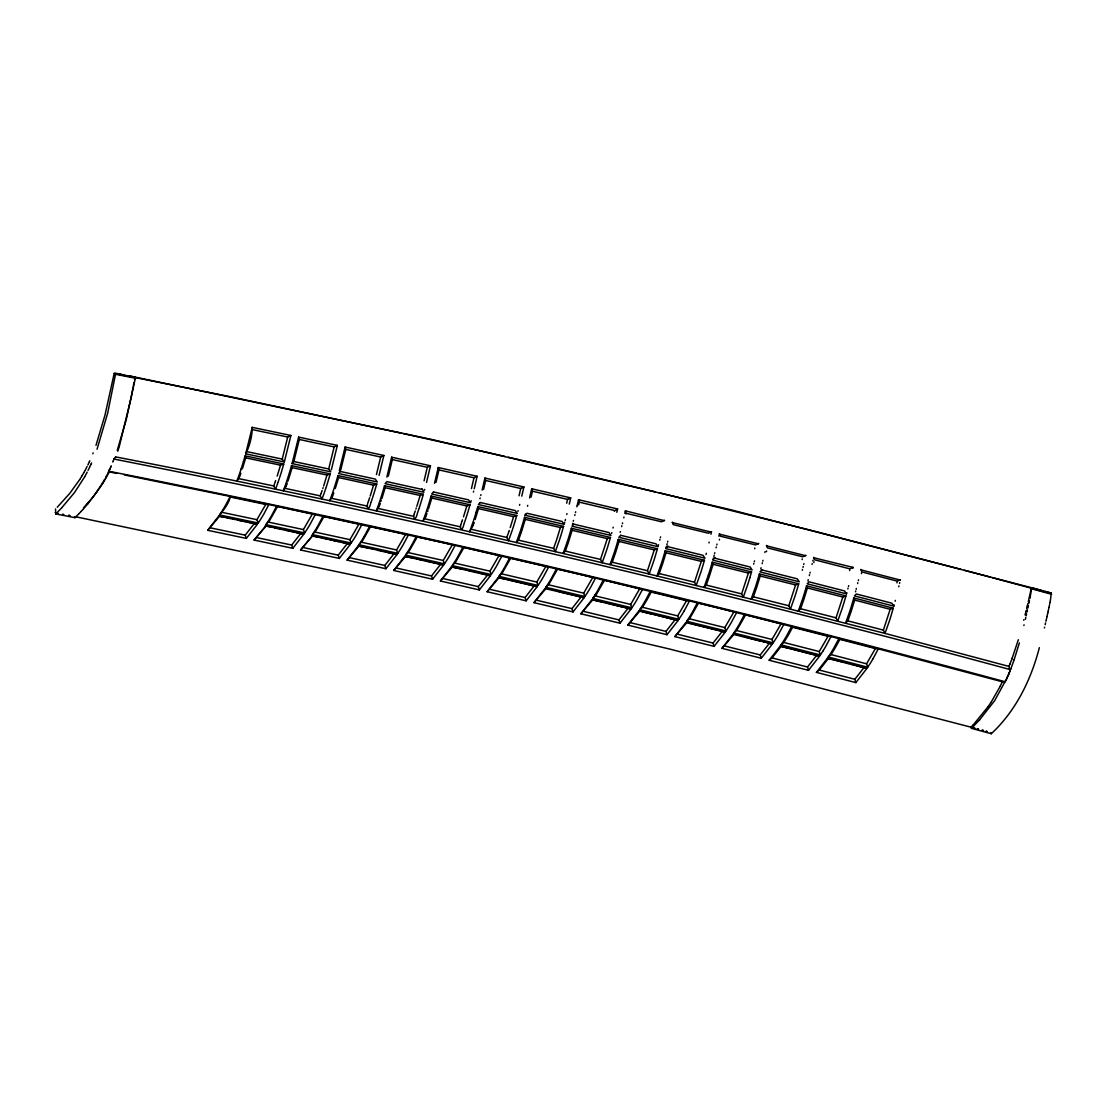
<?xml version="1.0" encoding="UTF-8"?>
<svg xmlns="http://www.w3.org/2000/svg" width="1107" height="1107" viewBox="0 0 1107 1107"><rect width="100%" height="100%" fill="white"/><g stroke="black" fill="none" stroke-linecap="round" stroke-linejoin="round"><path stroke-width="1.5" d="M55.53 508.943L55.765 513.911L74.999 517.689L78.652 514.008M95.991 445.346L104.999 415.07L114.201 373.363L134.943 377.044L134.501 379.535M133.975 382.51L133.38 385.72M133.158 386.952L132.286 391.587M132.148 392.307L131.166 397.385M122.932 374.692L115.709 373.267L107.683 413.146L97.042 449.262M128.938 375.868L134.943 377.058L135.358 378.207L126.24 419.65L117.245 450.328M134.943 377.058L430.789 439.244L729.831 509.511L1031.42 587.706L1030.603 595.04M1045.036 591.415L1051.235 593.103L1050.418 600.423M131.069 397.87L119.279 446.522M1030.409 596.023L1030.257 596.756M1050.363 600.672L1050.073 602.139M1030.16 597.24L1029.911 598.458M1049.962 602.637L1049.713 603.855M1049.519 604.837L1049.367 605.571M1029.455 600.658L1029.206 601.876M1049.27 606.055L1049.007 607.273M1029.095 602.36L1028.887 603.329M1048.91 607.757L1048.703 608.725M1048.55 609.445L1048.343 610.414M1028.431 605.501L1028.223 606.47M1048.246 610.898L1048.038 611.867M1050.003 593.186L1051.235 593.103L1031.42 587.706L1030.285 592.868M1028.126 606.954L1027.919 607.909M1047.928 612.337L1047.734 613.306M1047.623 613.79L1047.416 614.745M1027.504 609.819L1027.296 610.787M1047.305 615.215L1047.097 616.17M1027.185 611.258L1027.033 611.963M1047.001 616.654L1046.835 617.36M1046.682 618.08L1046.53 618.785M252.23 427.357L245.671 453.842L284.333 461.937L290.892 435.466L252.23 427.357C252.244 436.047 249.725 446.079 245.671 453.842M331.353 469.797L337.358 445.374L298.627 437.099L292.068 463.584L330.785 471.845L328.696 468.967L313.447 465.701L293.839 461.522L292.068 463.584M379.078 475.387L383.88 455.475L345.107 447.048L339.323 470.655M426.527 482.389L430.485 465.784L391.643 457.191L386.841 477.089M474.225 488.754L477.159 476.287L438.261 467.528L434.511 483.302M521.771 496.13L523.888 486.983L484.935 478.058L482.112 490.11M569.275 504.114L570.714 497.887L531.692 488.782L529.575 497.929M616.834 512.306L617.595 508.971L578.518 499.714L577.176 505.539M664.449 520.677L625.413 510.839L624.846 513.344M672.281 522.573L711.483 532.163M719.315 534.1L758.572 543.841M766.431 545.806L805.744 555.728M813.603 557.72L853.068 567.393L852.888 568.223M860.859 569.828L900.282 580.082M1030.063 593.85L1029.801 595.068M1026.604 613.873L1026.452 614.579M1046.419 619.27L1046.253 619.975M1029.635 595.801L1029.413 596.784M1026.341 615.049L1026.175 615.755M1046.157 620.446L1045.99 621.152M290.892 435.466L287.695 437.016L282.23 459.073L284.333 461.937M298.627 437.099L299.305 439.465L293.839 461.522M337.358 445.374L334.162 446.924L328.696 468.967M345.107 447.048L345.785 449.428L340.693 470.115M383.88 455.475L380.697 457.025L376.422 474.626M391.643 457.191L392.335 459.571L388.322 476.162M430.485 465.784L427.302 467.32L424.078 480.812M438.261 467.528L438.967 469.922L436.006 482.375M477.159 476.287L473.99 477.809L471.444 488.547M484.935 478.058L485.669 480.466L483.551 489.474M523.888 486.983L520.733 488.505L519.045 495.784M531.692 488.782L532.439 491.204L531.069 497.098M570.714 497.887L567.559 499.395L566.673 503.215M578.518 499.714L579.279 502.149L578.643 504.93M614.302 511.171L617.595 508.971M626.022 513.98L625.413 510.839M710.998 534.238L711.192 533.408M718.844 536.175L719.038 535.345M1029.302 597.268L1029.026 598.472M812.856 561.055L813.036 560.225M849.747 569.911L849.595 570.603M861.564 572.956L861.412 573.661M897.071 582.185L896.905 582.877M899.534 583.403L899.728 582.573M1028.804 599.441L1028.638 600.174M1025.802 617.402L1025.649 618.107M1045.617 622.798L1045.451 623.504M802.257 558.883L802.105 559.575M814.06 561.886L813.908 562.577M1028.528 600.658L1028.306 601.627M1025.539 618.578L1025.373 619.27M1045.354 623.974L1045.188 624.666M719.508 539.275L719.342 539.967M754.836 548.048L754.683 548.74M766.625 550.995L766.459 551.687M576.885 506.785L577.079 505.954M623.781 517.91L623.974 517.08M764.895 552.462L765.089 551.632M812.081 564.376L812.275 563.546M898.759 586.738L898.953 585.907M1027.85 603.55L1027.628 604.505M1027.517 604.989L1027.282 605.944M1044.593 627.226L1044.427 627.932M803.71 564.459L803.917 563.629M1027.171 606.415L1026.95 607.383M1026.839 607.854L1026.604 608.795M708.95 542.97L709.158 542.139M716.796 544.907L717.004 544.077M858.34 580.635L858.534 579.805M1024.058 624.832L1023.892 625.538M803.018 567.365L803.212 566.535M1026.203 610.455L1026.023 611.175M575.488 512.596L575.695 511.766M622.383 523.722L622.591 522.891M1025.912 611.645L1025.746 612.351M716.091 547.799L716.284 546.969M857.621 583.541L857.828 582.711M1025.566 613.057L1025.4 613.762M802.298 570.257L802.506 569.427M1025.276 614.233L1025.096 614.938M473.409 492.062L473.616 491.231M574.768 515.488L574.976 514.658M621.664 526.614L621.871 525.783M762.778 561.166L762.986 560.35M809.964 573.08L810.172 572.264M566.756 514.478L566.964 513.648M480.77 495.479L480.992 494.663M527.527 506.217L527.735 505.387M660.381 537.684L660.588 536.867M519.515 505.235L519.737 504.418M754.296 561.678L754.504 560.862M762.156 563.657L762.363 562.826M809.328 575.571L809.535 574.741M613.001 528.053L613.223 527.223M848.488 586.475L848.695 585.645M1023.92 619.588L1023.74 620.28M659.744 540.161L659.966 539.344M667.576 542.07L667.798 541.24M714.61 553.583L714.831 552.753M856.154 589.325L856.361 588.495M479.926 498.787L480.134 497.956M753.646 564.155L753.867 563.338M573.288 521.259L573.495 520.442M620.183 532.384L620.39 531.568M847.837 588.938L848.059 588.121M895.148 601.212L895.369 600.395M565.469 519.432L565.151 520.664M667.147 543.717L666.815 544.948M706.335 553.292L706.017 554.538M714.181 555.23L713.863 556.461M855.503 591.802L855.725 590.972M761.076 567.766L760.744 568.998M808.248 579.681L807.93 580.912M421.85 489.363L386.883 481.628L385.084 483.662L423.926 492.255L422.03 488.685M424.479 490.207L424.701 489.391M517.896 511.406L518.118 510.59M572.513 524.137L572.734 523.32M611.59 533.394L611.811 532.578M667.715 546.664L703 555.299L705.007 558.219L665.819 548.629L667.895 545.986M714.762 558.205L750.103 566.978L752.11 569.911L712.853 560.156L714.956 557.513M471.153 500.71L470.821 501.941M564.708 522.31L564.376 523.528M658.54 544.686L658.208 545.917M666.372 546.581L666.04 547.813M713.42 558.108L713.074 559.339M525.465 514.035L525.133 515.267L564.141 524.358L562.107 521.452L544.533 517.343L526.974 513.261L525.133 515.267M846.855 592.632L846.509 593.864L807.141 583.79L809.092 581.853L826.804 586.378L844.53 590.93L846.509 593.864M894.165 604.92L893.819 606.138L854.396 595.898L856.348 593.975L876.315 599.15L891.855 603.204L893.819 606.138M1039.362 647.65C1031.032 679.823 1015.866 710.846 991.291 733.733L971.476 728.351L971.06 727.202L669.458 649.006L370.416 578.726L74.584 516.54L74.999 517.689M279.614 477.657L279.877 476.854A115.253 39.368 -76.8 0 0 282.105 469.659L283.766 463.985L266.842 460.429L245.104 455.876L243.457 461.564M326.067 487.564L326.33 486.762A115.28 39.382 -76.8 0 0 328.558 479.566L330.218 473.893L308.438 469.23L291.501 465.618L289.854 471.305A115.266 39.368 -76.8 0 1 287.599 478.487L287.35 479.289M372.602 497.666L372.851 496.877A115.308 39.382 -76.8 0 0 375.093 489.668L376.754 483.994L354.932 479.234L337.967 475.567L336.32 481.241A115.28 39.382 -76.8 0 1 334.065 488.436L333.816 489.225M419.193 507.961L419.456 507.172A115.322 39.395 -76.8 0 0 421.698 499.977L423.344 494.303L403.93 489.986L384.516 485.696L382.856 491.383A115.308 39.382 -76.8 0 1 380.614 498.565L380.365 499.368M465.867 518.463L466.13 517.675A115.336 39.395 -76.8 0 0 468.372 510.479L470.018 504.806L448.127 499.852L431.121 496.033L429.474 501.72A115.322 39.395 -76.8 0 1 427.219 508.902L426.97 509.704M512.61 529.16L512.873 528.371A115.336 39.409 -76.8 0 0 515.101 521.176L516.761 515.502L502.149 512.14L477.809 506.577L476.162 512.25M559.422 540.064L559.685 539.261A115.349 39.395 -76.8 0 0 561.927 532.08L563.574 526.392L544.063 521.826L524.566 517.301L522.905 522.988A115.349 39.409 -76.8 0 1 520.664 530.17L520.401 530.959M610.455 537.49L607.3 538.625L600.506 559.422L602.208 562.688L606.567 550.359A115.349 39.395 -76.8 0 0 608.808 543.163L610.455 537.49L586.032 531.692L571.378 528.233L569.731 533.906A115.349 39.395 -76.8 0 1 567.49 541.102L567.227 541.89M618.273 539.358L616.627 545.031A115.336 39.395 -76.8 0 1 614.385 552.227L610.026 564.556L612.24 562.231L615.672 552.365L619.034 541.434L618.273 539.358L657.42 548.781L655.759 554.455A115.336 39.395 -76.8 0 1 653.531 561.664L649.172 573.98L647.47 570.714L654.265 549.916L657.42 548.781M665.252 550.677L663.591 556.351A115.336 39.395 -76.8 0 1 661.349 563.56L657.005 575.875L659.218 573.564L662.664 563.698L666.013 552.767L665.252 550.677L704.439 560.267L702.793 565.94A115.322 39.395 -76.8 0 1 700.551 573.135L696.192 585.465L694.504 582.199L701.298 561.387L704.439 560.267M749.882 577.633L751.528 571.945L734.356 567.67L712.285 562.19L710.639 567.877A115.322 39.395 -76.8 0 1 708.397 575.073M798.701 583.832L795.587 584.953L788.793 605.75L790.453 609.03L794.812 596.701A115.28 39.382 -76.8 0 0 797.054 589.519L798.701 583.832L781.5 579.473L759.388 573.91L757.742 579.598A115.308 39.395 -76.8 0 1 755.5 586.793L751.141 599.122C540.631 546.692 328.336 497.942 115.695 456.914M806.574 585.824L804.927 591.512A115.28 39.382 -76.8 0 1 802.686 598.707L798.327 611.036L800.596 608.753L804.042 598.873L807.39 587.942L806.574 585.824L845.942 595.912L844.295 601.585A115.266 39.382 -76.8 0 1 842.053 608.795L837.695 621.11L836.048 617.831L842.828 597.019L845.942 595.912M853.815 597.946L852.169 603.619A115.253 39.368 -76.8 0 1 849.941 610.829L845.582 623.144L847.865 620.875L851.2 611.327L854.659 600.077L853.815 597.946L893.252 608.186L891.605 613.859A115.225 39.368 -76.8 0 1 889.364 621.069L885.005 633.398L751.141 599.122L753.397 596.825L756.842 586.959L760.191 576.027L759.388 573.91M1019.367 642.89L1014.192 659.606M712.285 562.19L713.06 564.293L709.712 575.225L706.28 585.091L704.038 587.402L708.383 575.073M751.528 571.945L748.401 573.066L741.621 593.878L743.295 597.157L747.64 584.814A115.308 39.395 -76.8 0 0 749.896 577.633M893.252 608.186L890.153 609.293L883.372 630.104L885.005 633.398L1008.975 666.414L1010.054 670.8M245.104 455.876L245.726 457.869L242.364 468.801M283.766 463.985L280.528 465.161L277.179 476.093M291.501 465.618L292.137 467.624L288.789 478.556M330.218 473.893L326.994 475.069L323.645 486.001M337.967 475.567L338.617 477.574L335.269 488.505M376.754 483.994L373.529 485.17L370.181 496.102M384.516 485.696L385.181 487.717L381.832 498.648M423.344 494.303L420.148 495.466L416.799 506.397M431.121 496.033L431.799 498.067L428.451 508.999M470.018 504.806L466.822 505.954L463.473 516.886M477.809 506.577L478.501 508.611L475.152 519.543M516.761 515.502L513.579 516.651L510.23 527.582M524.566 517.301L525.272 519.349L521.923 530.281M563.574 526.392L560.405 527.541L556.724 539.441M571.378 528.233L572.111 530.295L568.445 542.195M1018.329 639.721L1012.241 658.056M119.279 446.522L117.771 451.241M241.215 468.759L240.952 469.548M473.658 520.235L473.907 519.446A115.336 39.409 -76.8 0 0 476.148 512.237M288.567 479.206L287.917 481.144M521.715 530.931L521.176 532.55M240.689 470.337L239.499 473.851M279.351 478.432L278.023 482.348M287.087 480.078L285.758 483.98M325.804 488.339L324.476 492.255M333.553 490.014L332.225 493.916M372.339 498.454L371.011 502.357M380.102 500.156L378.774 504.059M418.93 508.75L417.477 513.039M426.707 510.493L425.254 514.783M465.604 519.252L464.137 523.542M473.395 521.023L471.928 525.313M512.347 529.949L508.514 540.7L506.785 537.448L508.708 532.093M520.152 531.747L516.319 542.513L518.477 540.147L520.401 534.792M559.16 540.839L555.327 551.604L553.611 548.339L556.517 540.091M566.964 542.679L563.131 553.431L565.317 551.092L568.237 542.845M323.106 487.62L322.787 488.588M369.641 497.721L368.88 499.977M381.292 500.267L380.96 501.236M416.26 508.016L415.928 508.985M427.925 510.618L427.593 511.586M462.505 519.806L462.173 520.76M474.183 522.449L473.851 523.417M509.262 530.488L508.929 531.457M520.954 533.2L520.622 534.155M1014.192 659.62L1010.857 668.78M240.856 473.312L240.51 474.266M275.657 480.604L275.325 481.559M287.267 483.067L286.934 484.022M322.123 490.512L321.791 491.466M333.747 493.016L333.415 493.971M368.659 500.613L368.327 501.568M380.31 503.159L379.978 504.128M415.277 510.908L414.267 513.759M426.942 513.51L426.596 514.464M461.951 521.397L461.619 522.352M473.63 524.054L473.298 525.009M239.237 474.626L236.856 481.088L239.61 476.799M277.76 483.109L275.518 489.197L273.733 485.959L238.918 478.667M285.495 484.755L283.254 490.83L286.035 486.54M324.213 493.016L321.971 499.105L320.2 495.867L285.343 488.422M331.962 494.691L329.72 500.765L332.515 496.503M370.734 503.132C369.904 507.739 366.597 512.057 367.427 504.086M378.497 504.834L376.269 510.908L379.078 506.646M240.288 474.903L239.845 476.162M275.103 482.195L274.647 483.468M286.713 484.658L286.256 485.918M321.57 492.103L321.113 493.362M333.193 494.608L332.737 495.867M368.105 502.204L367.662 503.464M379.756 504.75L379.3 506.024M417.201 513.814C416.467 518.643 412.98 521.757 414.046 514.395M424.977 515.558L422.874 521.245L425.697 516.997M426.375 515.101L425.932 516.36M461.398 522.988L460.941 524.261M463.875 524.317C463.127 529.146 459.654 532.259 460.72 524.884M471.651 526.088L469.562 531.775L473.076 525.645M274.425 484.091L273.733 485.959M320.892 493.999L320.2 495.867M1012.241 658.056L1011.66 659.606M1011.66 659.62L1009.875 664.186M1010.857 668.78L1010.29 670.026M114.229 458.506L114.035 459.073C415.236 518.463 714.153 589.311 1010.442 669.666L1010.442 669.666M114.09 458.865L115.543 457.122M93.168 452.888L92.822 453.745M113.578 460.152L113.301 460.927M1009.875 664.186L1008.975 666.414M1010.082 670.551L1009.805 671.229M1009.875 671.063L1009.542 672.074L1009.944 670.884M113.218 461.052L112.845 462.062M1009.473 672.253L1008.961 673.499M1009.031 673.333L1008.878 673.679M1008.961 673.277L1008.74 674.038M1008.892 673.443L1008.449 674.481M1008.588 674.384L1006.927 678.01M1007.84 676.142L1007.149 677.512M111.254 465.812L110.603 467.223M91.59 462.92L91.134 463.944M110.852 466.711L109.911 468.745M1007.149 677.705L1006.692 678.508M979.515 719.979L994.667 700.634L1006.913 678.217L1006.457 679.241M89.819 460.775L89.376 461.744M90.982 464.29L90.525 465.3M1000.285 686.091L1002.333 681.774L1005.198 681.774C708.854 601.613 409.964 530.682 108.763 471.236L108.652 471.43M109.524 469.589L109.939 468.759M109.745 469.091L109.053 470.6M89.238 462.062L88.56 463.487M90.359 465.646L89.667 467.14M1005.53 681.068L1005.917 680.418M109.372 469.963L109.081 471.624M88.408 463.805L87.882 464.898M89.501 467.472L88.076 470.406M108.5 471.748L107.545 473.713M1000.202 686.257L991.028 702.364M87.121 466.448L85.419 469.769M124.385 474.917L230.214 496.448C229.536 502.467 223.849 509.87 219.546 514.935L258.208 523.03L260.588 519.391A115.253 39.382 -76.8 0 0 263.632 514.409L268.876 504.543L442.966 542.61L583.347 575.142L721.916 608.836L858.645 643.61L1002.333 681.774M219.546 514.935L221.94 511.296A115.225 39.382 -76.8 0 0 224.97 506.314L230.214 496.448L268.876 504.543L265.735 504.446L256.935 519.681L258.208 523.03M277.331 506.909L269.665 520.401L265.943 524.676L304.66 532.937L307.054 529.298A115.28 39.395 -76.8 0 0 310.085 524.317L315.329 514.451L276.612 506.19L271.367 516.028A115.266 39.382 -76.8 0 1 268.337 521.051L265.943 524.676M312.202 514.354L303.401 529.575L304.66 532.937M323.825 516.858L316.159 530.35L312.423 534.612L351.196 543.053L353.576 539.413A115.308 39.395 -76.8 0 0 356.62 534.418L361.864 524.566L323.078 516.125L317.834 525.977A115.28 39.395 -76.8 0 1 314.803 530.986L312.423 534.612M358.737 524.455L349.937 539.676L351.196 543.053M370.388 527.001L362.432 540.936L358.959 544.755L397.8 553.348L400.18 549.709A115.322 39.395 -76.8 0 0 403.211 544.713L408.455 534.861L369.627 526.268L364.369 536.106M405.356 534.75L396.555 549.971L397.8 553.348M417.007 537.352L409.064 551.286L405.563 555.091L444.46 563.85L446.854 560.211A115.336 39.409 -76.8 0 0 449.885 555.216L455.129 545.364L416.232 536.604L410.988 546.443A115.322 39.395 -76.8 0 1 407.957 551.452L405.563 555.091M452.03 545.239L443.229 560.474L444.46 563.85M463.708 547.896L455.752 561.83L452.251 565.622L491.204 574.547L493.597 570.908A115.336 39.409 -76.8 0 0 496.628 565.912L501.872 556.06L462.92 547.135L457.661 556.973A115.336 39.423 -76.8 0 1 454.631 561.996L452.251 565.622M498.787 555.935L489.986 571.17L491.204 574.547M510.479 558.634L502.246 573.011L499.008 576.36L538.016 585.451L540.41 581.798A115.349 39.409 -76.8 0 0 543.44 576.802L548.685 566.95L509.663 557.859L504.418 567.711A115.349 39.409 -76.8 0 1 501.388 572.72L499.008 576.36M545.613 566.826L536.812 582.047L538.016 585.451M557.319 569.579L549.086 583.942L545.834 587.277L584.897 596.535L587.291 592.895A115.349 39.395 -76.8 0 0 590.322 587.886L595.566 578.048L556.489 568.79L551.244 578.643A115.349 39.395 -76.8 0 1 548.214 583.638L545.834 587.277M592.508 577.909L583.707 593.144L584.897 596.535M604.242 580.718L595.995 595.082L592.729 598.403L631.862 607.826L634.242 604.187A115.336 39.382 -76.8 0 0 637.272 599.164L642.517 589.339L603.384 579.916L598.14 589.768A115.336 39.382 -76.8 0 1 595.109 594.75M639.472 589.201L630.672 604.422L631.862 607.826M639.694 609.722L642.074 606.082A115.336 39.395 -76.8 0 0 645.104 601.073L650.349 591.235L651.22 592.051L647.028 599.828L642.42 607.273L639.694 609.722L678.882 619.311L681.262 615.672A115.322 39.382 -76.8 0 0 684.306 610.663M684.306 610.677L689.55 600.824L686.506 600.686L677.705 615.907L678.882 619.311M698.268 603.578L689.758 618.384L686.727 621.248L725.984 631.004L728.364 627.351A115.308 39.382 -76.8 0 0 731.395 622.342L736.639 612.503L697.396 602.762L692.152 612.6A115.322 39.382 -76.8 0 1 689.108 617.595L686.727 621.248M733.609 612.365L724.808 627.586L725.984 631.004M745.398 615.312L736.875 630.104L733.83 632.969L773.143 642.876L775.537 639.237A115.28 39.368 -76.8 0 0 778.567 634.228L783.811 624.39L744.499 614.468L739.255 624.32A115.308 39.382 -76.8 0 1 736.224 629.316L733.83 632.969M780.795 624.237L771.994 639.459L773.143 642.876M781.016 644.883L783.396 641.244A115.28 39.368 -76.8 0 0 786.427 636.221L791.685 626.382L792.598 627.24L788.405 635.017L783.798 642.461L781.016 644.883L820.384 654.957L822.778 651.317M822.764 651.303A115.266 39.354 -76.8 0 0 825.808 646.294L831.053 636.47L828.05 636.317L819.235 651.539L820.384 654.957M828.271 656.991L830.651 653.351A115.253 39.354 -76.8 0 0 833.682 648.328L838.926 638.504L839.867 639.362L835.66 647.138L831.066 654.583L828.271 656.991L867.694 667.23L870.088 663.591A115.225 39.34 -76.8 0 0 873.119 658.582M873.119 658.596L878.363 648.744L875.374 648.591L866.56 663.813L867.694 667.23M106.895 474.986L105.594 477.504M87.176 472.163L85.862 474.654M109.012 472.481L107.6 475.097M85.018 470.503L83.897 472.551M85.447 475.415L84.699 476.771M104.598 479.345L103.754 480.853M107.351 475.567L106.217 477.574M83.662 472.98L82.112 475.664M84.616 476.923L74.487 492.573L61.923 507.587M103.588 481.158L101.36 484.963M106.037 477.878L105.331 479.096M105.151 479.386L104.266 480.881M81.946 475.955L79.925 479.234M101.194 485.24L93.541 496.254M104.086 481.171L103.629 481.905M103.449 482.195L102.73 483.344M79.676 479.635L69.616 493.556L57.246 507.241M102.633 483.496L101.636 485.06M595.109 594.763L592.729 598.403M990.931 702.502L988.233 706.487M101.443 485.336L98.827 489.183M358.959 544.755L361.339 541.115A115.308 39.395 -76.8 0 0 364.383 536.12M96.572 492.38L87.744 503.948M223.932 517.024L218.688 516.18L207.687 530.295L246.349 538.403L257.35 524.289L247.857 522.034M254.084 540.05L265.998 525.867L254.084 540.05L292.801 548.325L303.816 534.197L274.771 527.984M300.55 549.985L312.478 535.816L300.55 549.985L339.337 558.426L350.338 544.298L347.39 543.412L338.23 555.16L339.337 558.426M363.4 546.927L358.101 546L347.1 560.128L385.928 568.735L396.943 554.607L385.25 551.77M414.419 558.274L404.719 556.337L393.705 570.465L432.602 579.224L443.616 565.11L440.683 564.21L431.522 575.958L432.602 579.224M463.321 569.358L451.393 566.867L440.392 580.995L479.345 589.934L490.346 575.806L487.979 575.073M505.719 579.127L498.15 577.605L487.135 591.733L526.157 600.824L537.158 586.696L523.279 583.223M533.961 602.665L545.972 588.537L544.976 588.537L533.961 602.665L573.039 611.922L584.053 597.794L578.947 596.355M603.896 602.319L591.871 599.662L580.857 613.79L619.989 623.199L631.004 609.085L621.511 606.567M627.835 625.109L639.874 611.009L638.836 610.981L627.835 625.109L667.023 634.685L678.024 620.57L653.102 614.233M674.869 636.622L686.921 622.549L685.87 622.494L674.869 636.622L714.112 646.377L725.127 632.249L722.622 631.433M721.972 648.342L734.052 634.269L732.986 634.214L721.972 648.342L761.284 658.25L772.299 644.136L767.22 642.641M809.687 653.67L780.158 646.128L769.157 660.256L808.525 670.33L819.526 656.216L810.033 653.559M852.058 664.629L827.413 658.236L816.399 672.364L855.836 682.604L866.836 668.49L852.916 664.657M988.136 706.612L973.385 724.725M219.573 516.111L207.687 530.295M254.389 523.417L245.214 535.151L246.349 538.403M300.855 533.311L291.695 545.059L292.801 548.325M359.042 545.972L347.1 560.128M393.995 553.708L384.835 565.456L385.928 568.735M405.66 556.323L393.705 570.465M452.362 566.867L440.392 580.995M487.62 574.962L478.266 586.641L479.345 589.934M499.132 577.605L487.135 591.733M534.252 585.797L525.092 597.531L526.157 600.824M581.147 596.881L571.987 608.615L573.039 611.922M592.882 599.676L580.857 613.79M628.112 608.158L618.951 619.906L619.989 623.199M675.159 619.643L665.985 631.391L667.023 634.685M769.434 643.195L760.26 654.943L761.284 658.25M781.238 646.197L772.063 657.932L769.157 660.256M816.689 655.275L807.515 667.009L808.525 670.33M828.506 658.319L819.332 670.053L816.399 672.364M864.014 667.549L854.839 679.283L855.836 682.604M98.163 490.11L96.641 492.2M93.334 496.503L89.155 501.526M87.647 504.059L83.039 509.331M714.112 646.377L713.088 643.07L722.262 631.322L720.048 630.769M88.754 501.997L88.048 502.799M87.744 503.145L86.927 504.045M86.72 504.28L85.806 505.29M979.515 719.979L971.476 728.351M82.651 509.76L81.157 511.379M85.696 505.401L83.537 507.712M973.385 724.725L971.06 727.202L972.292 727.52L971.06 727.188M61.729 507.809L57.592 512.084M80.963 511.586L78.957 513.703M56.582 513.095L55.765 513.911M664.546 520.262L661.419 521.771L626.188 513.288M711.566 531.747L708.452 533.242L673.167 524.621L672.378 522.158M758.669 543.426L755.555 544.921L720.228 536.148L719.412 533.685M805.841 555.313L802.741 556.793L767.345 547.868L766.528 545.391M853.068 567.393L849.982 568.873L814.544 559.796L813.7 557.305M900.378 579.667L897.307 581.147L861.799 571.918L860.955 569.413M116.124 374.415L135.358 378.207M109.302 471.928L116.844 473.409M62.559 514.174L63.763 514.409M114.201 373.363L229.398 396.514L401.661 433.238M252.88 429.71L287.695 437.016M247.428 451.767L282.23 459.073M245.726 457.869L280.528 465.161M230.92 497.154L265.735 504.446M222.133 512.375L256.935 519.681M218.688 516.18L230.45 518.38M210.413 527.859L245.214 535.151M226.105 517.467L228.277 517.924M232.622 518.837L234.795 519.294M228.36 518.201L245.685 521.577M238.019 520.221L257.35 524.289M299.305 439.465L334.162 446.924M292.137 467.624L326.994 475.069M268.544 522.13L303.401 529.575M268.171 526.337L272.53 527.25M265.099 525.922L276.875 528.177M279.061 528.648L281.233 529.118M256.824 537.615L291.695 545.059M285.592 530.045L296.496 532.384M296.551 532.633L303.816 534.197M345.785 449.428L380.697 457.025M338.617 477.574L373.529 485.17M331.823 498.371L366.735 505.968M315.025 532.08L349.937 539.676M314.665 536.286L319.024 537.241M311.565 535.871L323.382 538.182M325.569 538.652L327.741 539.123M321.251 537.96L338.659 541.503M303.318 547.564L338.23 555.16M329.928 539.607L332.114 540.078M340.845 541.987L345.204 542.942M333.373 540.59L350.338 544.298M392.335 459.571L427.302 467.32M385.181 487.717L420.148 495.466M378.386 508.514L413.354 516.263M361.588 542.236L396.555 549.971M358.101 546L378.705 550.317M365.587 547.412L369.959 548.38M349.867 557.72L384.835 565.456M372.146 548.864L374.332 549.349M380.877 550.802L383.064 551.286M377.515 550.29L396.943 554.607M403.322 433.598L461.564 446.578M438.967 469.922L473.99 477.809M431.799 498.067L466.822 505.954M425.005 518.865L460.028 526.752M408.22 552.587L443.229 560.474M404.719 556.337L443.616 565.11M396.5 568.057L431.522 575.958M416.606 558.772L423.165 560.253M425.351 560.737L434.11 562.716M436.296 563.214L438.497 563.712M451.393 566.867L472.08 571.364M463.238 446.965L504.93 456.458M508.265 457.219L519.944 459.875M485.669 480.466L520.733 488.505M478.501 508.611L513.579 516.651M471.707 529.409L506.785 537.448M454.908 563.131L489.986 571.17M465.507 569.87L469.894 570.866M470.862 571.323L490.346 575.806M443.201 578.601L478.266 586.641M474.28 571.876L476.467 572.374M478.667 572.886L487.44 574.907M521.618 460.263L576.761 473.09M532.439 491.204L567.559 499.395M525.272 519.349L560.405 527.541M518.477 540.147L553.611 548.339M501.679 573.869L536.812 582.047M507.905 579.639L521.079 582.711M498.15 577.605L537.158 586.696M489.958 589.353L525.092 597.531M579.279 502.149L614.454 510.479M572.111 530.295L607.3 538.625M565.317 551.092L600.506 559.422M548.519 584.8L583.707 593.144M544.976 588.537L584.053 597.794M536.812 600.285L571.987 608.615M578.435 473.478L655.482 491.868M559.16 591.65L567.96 593.739M570.16 594.265L572.347 594.777M574.547 595.303L576.747 595.829M619.034 541.434L654.265 549.916M612.24 562.231L647.47 570.714M595.441 595.94L630.672 604.422M591.871 599.662L621.221 606.705M583.721 611.424L618.951 619.906M606.096 602.845L631.004 609.085M658.845 492.67L813.437 530.945L961.001 569.344M666.013 552.767L701.298 561.387M659.218 573.564L694.504 582.199M651.22 592.051L686.506 600.686M642.42 607.273L677.705 615.907M642.074 611.548L678.024 620.57M638.836 610.981L651.082 613.956M630.699 622.757L665.985 631.391M713.06 564.293L748.401 573.066M706.28 585.091L741.621 593.878M689.467 618.813L724.808 627.586M685.87 622.494L725.127 632.249M677.747 634.283L713.088 643.07M697.963 625.275L700.164 625.829M702.378 626.368L704.592 626.922M706.792 627.461L709.006 628.015M689.135 623.089L691.335 623.628M693.549 624.182L695.75 624.722M715.634 629.662L717.848 630.215M711.22 628.568L713.42 629.122M760.191 576.027L795.587 584.953M753.397 596.825L788.793 605.75M736.598 630.533L771.994 639.459M749.522 638.158L751.736 638.725M736.252 634.823L738.466 635.376M740.68 635.944L742.894 636.497M745.108 637.051L747.308 637.604M732.986 634.214L760.011 641.022M724.877 646.018L760.26 654.943M762.806 641.52L765.02 642.074M753.95 639.279L756.164 639.832M758.378 640.399L772.299 644.136M807.39 587.942L842.828 597.019M800.596 608.753L836.048 617.831M792.598 627.24L828.05 636.317M783.798 642.461L819.235 651.539M787.88 647.886L819.526 656.216M780.158 646.128L787.547 648.01M772.063 657.932L807.515 667.009M854.659 600.077L890.153 609.293M847.865 620.875L883.372 630.104M839.867 639.362L875.374 648.591M831.066 654.583L866.56 663.813M844.032 662.346L832.948 659.468M827.413 658.236L832.339 659.509M819.332 670.053L854.839 679.283M866.836 668.49L850.688 664.075M846.26 662.913L848.474 663.494M964.28 570.216L990.557 577.19M1041.327 590.405L1031.42 587.706M992.204 577.646L1048.08 592.757M982.2 730.219L983.445 730.551L982.2 730.219M1031.835 588.869L1051.65 594.251M990.903 732.654L991.291 733.733M243.443 461.55A115.225 39.354 -76.8 0 1 241.201 468.745M340.319 471.471L338.548 473.519L377.321 481.96L375.231 479.068L340.319 471.471M433.515 491.978L431.688 493.999L470.586 502.758L468.524 499.866L433.515 491.978M480.203 502.523L478.376 504.529L517.329 513.454L515.281 510.562L480.203 502.523M573.813 524.192L571.959 526.185L611.022 535.442L609.002 532.536L573.813 524.192M620.736 535.331L618.855 537.31L657.987 546.733L655.967 543.814L620.736 535.331M761.893 569.925L759.956 571.876L799.268 581.784L797.289 578.85L761.893 569.925M69.783 515.585L68.579 515.35L69.769 515.585M57.758 513.219L55.35 512.749L57.758 513.219M987.153 731.561L985.922 731.229L987.153 731.575M974.769 728.198L973.537 727.866L974.769 728.198M978.491 729.209L977.246 728.876L978.491 729.209"/></g></svg>
